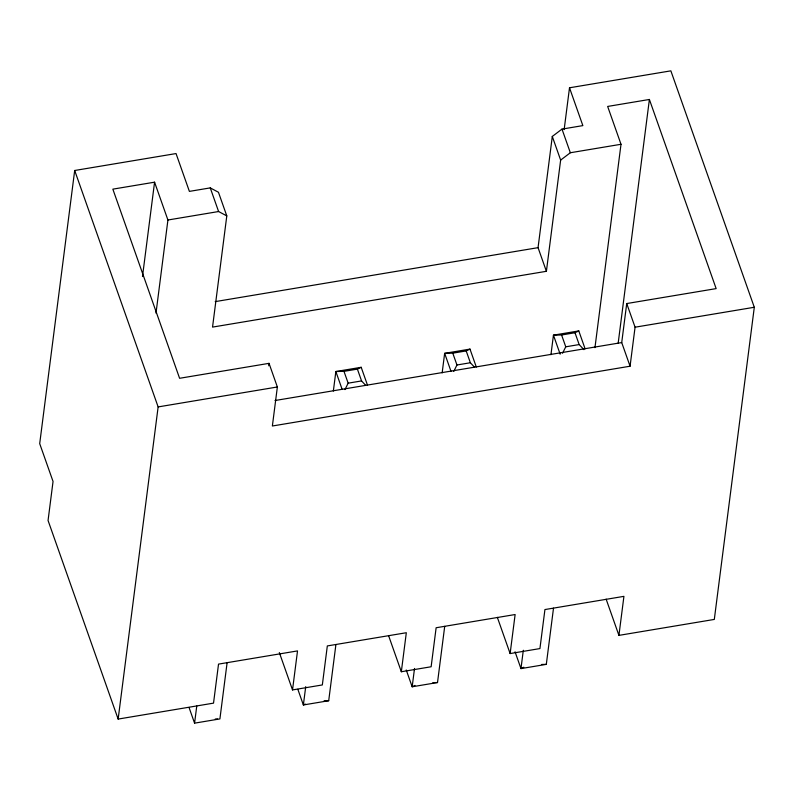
<?xml version="1.0" encoding="UTF-8"?>
<svg xmlns="http://www.w3.org/2000/svg" width="794" height="794" viewBox="0 0 794 794"><rect width="100%" height="100%" fill="white"/><g stroke="black" fill="none" stroke-linecap="round" stroke-linejoin="round"><path stroke-width="1.19" d="M569.506 87.787L582.856 125.611L561.993 129.104L552.296 136.449L560.643 160.09L546.401 271.3L212.544 327.098L226.796 215.899L218.449 192.257L210.251 187.89L189.389 191.384L176.04 153.56L74.686 170.492L39.7 443.638L53.049 481.462L48.057 520.487L118.147 719.076L213.526 703.137L218.529 664.112L297.522 650.911L292.52 689.926L322.334 684.944L327.327 645.929L406.32 632.729L401.327 671.744L431.132 666.761L436.134 627.746L515.127 614.536L510.125 653.561L539.93 648.579L544.932 609.554L623.925 596.354L618.923 635.379L714.312 619.429L754.3 307.268L670.861 70.845L569.506 87.787L564.147 129.62M142.493 276.53L154.572 182.183L112.847 189.151L179.593 378.291L269.027 363.344L277.364 386.986L272.372 426.001L630.069 366.213L635.071 327.197L626.724 303.556L716.148 288.609L649.393 99.468L607.658 106.446L621.007 144.28L594.954 347.673M156.001 313.124L167.921 220.007L154.572 182.183M118.147 719.076L158.135 406.915L74.686 170.492M227.104 662.712L219.908 718.917L194.57 723.155L196.763 706.045M268.709 365.786L269.027 363.344M333.351 391.065L335.852 371.523L361.191 367.294L367.513 385.209M305.72 686.641L303.368 704.963L328.706 700.735L335.912 644.529M442.149 372.882L444.65 353.34L469.988 349.102L476.311 367.027M414.518 668.449L412.175 686.78L437.514 682.542L444.709 626.337M546.401 271.3L538.054 247.659L552.296 136.449M550.947 354.7L553.448 335.157L578.786 330.919L585.109 348.834M523.315 650.266L520.973 668.598L546.312 664.36L553.507 608.154M618.159 343.306L649.393 99.468M630.069 366.213L621.722 342.571L626.724 303.556M344.963 389.596L348.149 383.174L343.981 371.354L335.852 371.523L342.174 389.447M453.761 371.413L456.957 364.992L452.779 353.171L444.65 353.34L450.972 371.255M562.559 353.221L565.755 346.809L561.586 334.989L553.448 335.157L560.167 354.193M560.643 160.09L570.34 152.746L621.007 144.28M343.981 371.354L357.399 369.111L361.191 367.294M452.779 353.171L466.197 350.928L469.988 349.102M561.586 334.989L574.995 332.746L578.786 330.919M305.273 704.05L303.368 704.963L297.839 689.291M415.014 685.411L412.175 686.78L406.24 669.987M523.822 667.228L520.973 668.598L515.048 651.795M167.921 220.007L218.598 211.532L226.796 215.899M215.204 301.621L538.054 247.659M158.135 406.915L277.364 386.986M635.071 327.197L754.3 307.268M348.149 383.174L361.568 380.931L365.528 385.179M456.957 364.992L470.366 362.749L474.326 366.987M565.755 346.809L579.163 344.566L583.918 349.648M275.012 400.523L621.722 342.571M541.667 664.459L546.312 664.36M432.859 682.641L437.514 682.542M324.061 700.824L328.706 700.735M215.263 719.017L217.586 718.967M561.993 129.104L570.34 152.746M574.995 332.746L579.163 344.566M606.14 599.162L618.923 635.379M466.197 350.928L470.366 362.749M497.342 617.345L510.125 653.561M357.399 369.111L361.568 380.931M388.544 635.528L401.327 671.744M210.251 187.89L218.598 211.532M279.329 652.549L292.52 689.926M189.041 707.474L194.57 723.155"/></g></svg>
